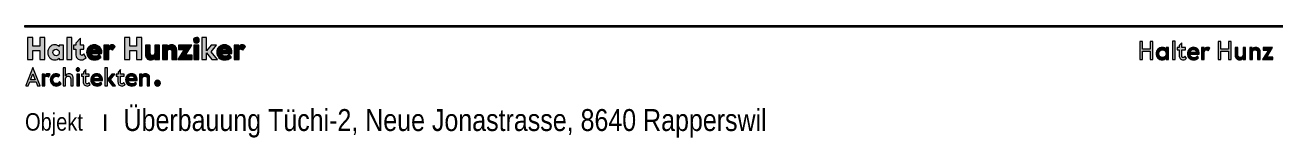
# Model space of a CAD drawing. Header units: metres. Extents: x -163 to 276, y -152 to 153.
# Drawn here: x 275.4097 to 275.5528, y -152.3417 to -152.3289 of the extents above; entities that cross this region are included whole.
import ezdxf

# ---------------------------------------------------------------- set-up
doc = ezdxf.new("R2010")
doc.units = ezdxf.units.M
doc.header["$MEASUREMENT"] = 0
doc.layers.add('P03_Plankopf_Schmal A4_A3_6_800 Plankopf', color=7, linetype='Continuous')
doc.styles.add('ERSTELLTER_STIL_2', font='ARIALN.TTF')

msp = doc.modelspace()

# ---------------------------------------------------------------- hatches: boundary and pattern name
at = {"layer": 'P03_Plankopf_Schmal A4_A3_6_800 Plankopf', "linetype": 'Continuous', "lineweight": 0, "true_color": 0x000000}
for points in [[(275.40965, -152.32912), (275.69465, -152.32912), (275.69465, -152.32892), (275.40965, -152.32892)], [(275.41055, -152.33282), (275.41055, -152.3318), (275.41134, -152.3318), (275.41134, -152.33282), (275.41194, -152.33282), (275.41194, -152.33032), (275.41134, -152.33032), (275.41134, -152.33129), (275.41055, -152.33129), (275.41055, -152.33032), (275.40995, -152.33032), (275.40995, -152.33282)], [(275.41501, -152.33029), (275.41443, -152.33029), (275.41443, -152.33282), (275.41501, -152.33282)], [(275.41667, -152.33261), (275.4164, -152.33218), (275.41632, -152.33226, -0.063882), (275.41626, -152.33231, -0.133336), (275.41618, -152.33234, -0.414214), (275.41601, -152.33218), (275.41601, -152.33164), (275.41641, -152.33164), (275.41641, -152.33118), (275.41601, -152.33118), (275.41601, -152.33037), (275.41547, -152.33096), (275.41547, -152.33118), (275.41523, -152.33118), (275.41523, -152.33164), (275.41546, -152.33164), (275.41546, -152.3322, 0.094448), (275.41551, -152.33247, 0.102103), (275.41565, -152.33268, 0.19936), (275.41611, -152.33286, 0.113318), (275.41641, -152.33279, 0.068639)], [(275.42166, -152.33282), (275.42166, -152.3318), (275.42245, -152.3318), (275.42245, -152.33282), (275.42305, -152.33282), (275.42305, -152.33032), (275.42245, -152.33032), (275.42245, -152.33129), (275.42166, -152.33129), (275.42166, -152.33032), (275.42106, -152.33032), (275.42106, -152.33282)], [(275.42929, -152.3303, 0.191791), (275.42905, -152.33039, 0.206053), (275.42896, -152.33062, 0.414214), (275.42929, -152.33094, 0.414214), (275.42963, -152.33062, 0.414214)], [(275.42992, -152.33282), (275.43047, -152.33282), (275.43047, -152.33207), (275.43107, -152.33282), (275.4317, -152.33282), (275.43098, -152.33195), (275.4316, -152.33118), (275.43098, -152.33118), (275.43047, -152.33181), (275.43047, -152.33029), (275.42992, -152.33029)], [(275.41961, -152.33169), (275.41969, -152.33176), (275.41999, -152.33132, 0.097591), (275.41984, -152.33119, 0.125489), (275.41965, -152.33114, 0.143736), (275.41941, -152.33121, 0.08434), (275.41925, -152.33136), (275.41925, -152.33118), (275.4187, -152.33118), (275.4187, -152.33282), (275.41926, -152.33282), (275.41926, -152.33182, -0.206521), (275.41932, -152.33166, -0.191326), (275.41945, -152.33161, -0.119314), (275.41954, -152.33164, -0.054987)], [(275.42401, -152.3321), (275.42401, -152.33118), (275.42345, -152.33118), (275.42345, -152.33225, 0.081529), (275.42349, -152.33249, 0.098099), (275.4236, -152.33268, 0.216871), (275.42402, -152.33286, 0.219394), (275.42453, -152.33264), (275.42453, -152.33282), (275.42508, -152.33282), (275.42508, -152.33118), (275.42452, -152.33118), (275.42452, -152.33209, -0.414214), (275.42426, -152.33236, -0.217348), (275.42407, -152.33229, -0.180606)], [(275.42649, -152.33189), (275.42649, -152.33282), (275.42704, -152.33282), (275.42704, -152.33176, 0.081529), (275.427, -152.33152, 0.098099), (275.42689, -152.33132, 0.216871), (275.42647, -152.33114, 0.219394), (275.42597, -152.33136), (275.42597, -152.33118), (275.42542, -152.33118), (275.42542, -152.33282), (275.42597, -152.33282), (275.42597, -152.3319, -0.414214), (275.42623, -152.33164, -0.207081), (275.42642, -152.33171, -0.19077)], [(275.42877, -152.33118), (275.42725, -152.33118), (275.42725, -152.33167), (275.42789, -152.33167), (275.42715, -152.33282), (275.4288, -152.33282), (275.4288, -152.33233), (275.42806, -152.33233)], [(275.42901, -152.33282), (275.42957, -152.33282), (275.42957, -152.33118), (275.42901, -152.33118)], [(275.43362, -152.33282), (275.43418, -152.33282), (275.43418, -152.33182, -0.206521), (275.43424, -152.33166, -0.191326), (275.43437, -152.33161, -0.119314), (275.43446, -152.33164, -0.054987), (275.43453, -152.33169), (275.43461, -152.33176), (275.43491, -152.33132, 0.097591), (275.43476, -152.33119, 0.125489), (275.43457, -152.33114, 0.143736), (275.43433, -152.33121, 0.08434), (275.43417, -152.33136), (275.43417, -152.33118), (275.43362, -152.33118)], [(275.53773, -152.33188), (275.53859, -152.33188), (275.53859, -152.33282), (275.53891, -152.33282), (275.53891, -152.33075), (275.53859, -152.33075), (275.53859, -152.33163), (275.53773, -152.33163), (275.53773, -152.33075), (275.53741, -152.33075), (275.53741, -152.33282), (275.53773, -152.33282)], [(275.54114, -152.33282), (275.54145, -152.33282), (275.54145, -152.33072), (275.54114, -152.33072)], [(275.54275, -152.33268), (275.54259, -152.33244), (275.54253, -152.33253, -0.254043), (275.54238, -152.3326, -0.414214), (275.54221, -152.33243), (275.54221, -152.3317), (275.54263, -152.3317), (275.54263, -152.33146), (275.54221, -152.33146), (275.54221, -152.33091), (275.54193, -152.33123), (275.54193, -152.33146), (275.54171, -152.33146), (275.54171, -152.3317), (275.54192, -152.3317), (275.54192, -152.33237, 0.176168), (275.54203, -152.33271, 0.221856), (275.5424, -152.33286, 0.226318)], [(275.5452, -152.33178), (275.54524, -152.33182), (275.54543, -152.33153, 0.187644), (275.54517, -152.33143, 0.155851), (275.54493, -152.33149, 0.152626), (275.54478, -152.3317), (275.54478, -152.33146), (275.5445, -152.33146), (275.5445, -152.33282), (275.54479, -152.33282), (275.54479, -152.33198, -0.131458), (275.54485, -152.3318, -0.249553), (275.54503, -152.3317, -0.22316)], [(275.54671, -152.33188), (275.54758, -152.33188), (275.54758, -152.33282), (275.54789, -152.33282), (275.54789, -152.33075), (275.54758, -152.33075), (275.54758, -152.33163), (275.54671, -152.33163), (275.54671, -152.33075), (275.5464, -152.33075), (275.5464, -152.33282), (275.54671, -152.33282)], [(275.54865, -152.33146), (275.54835, -152.33146), (275.54835, -152.33237, 0.414214), (275.54882, -152.33286, 0.270121), (275.54925, -152.33262), (275.54925, -152.33282), (275.54953, -152.33282), (275.54953, -152.33146), (275.54924, -152.33146), (275.54924, -152.33228, -0.414214), (275.54894, -152.33259, -0.108134), (275.5488, -152.33256, -0.124421), (275.54871, -152.33249, -0.16261), (275.54865, -152.33227)], [(275.55091, -152.33282), (275.5512, -152.33282), (275.5512, -152.33191, 0.414214), (275.55074, -152.33143, 0.270121), (275.5503, -152.33167), (275.5503, -152.33146), (275.55002, -152.33146), (275.55002, -152.33282), (275.55032, -152.33282), (275.55032, -152.332, -0.414214), (275.55061, -152.3317, -0.108134), (275.55076, -152.33173, -0.124421), (275.55085, -152.3318, -0.16261), (275.55091, -152.33202)], [(275.55155, -152.33146), (275.55155, -152.33173), (275.55215, -152.33173), (275.55146, -152.33282), (275.55265, -152.33282), (275.55265, -152.33255), (275.55196, -152.33255), (275.55263, -152.33146)], [(275.41231, -152.33478), (275.41234, -152.33482), (275.41253, -152.33454, 0.187371), (275.41228, -152.33444, 0.15583), (275.41204, -152.33451, 0.152593), (275.4119, -152.33471), (275.4119, -152.33448), (275.41162, -152.33448), (275.41162, -152.33581), (275.41191, -152.33581), (275.41191, -152.33498, -0.1312), (275.41196, -152.3348, -0.249633), (275.41214, -152.33471, -0.222526)], [(275.41275, -152.33464, 0.197241), (275.41255, -152.33514, 0.197575), (275.41275, -152.33564, 0.195028), (275.41323, -152.33584), (275.41324, -152.33584, 0.222783), (275.41378, -152.33559), (275.41361, -152.33534, -0.103777), (275.41346, -152.33551, -0.145585), (275.41324, -152.33557, -0.208746), (275.41295, -152.33545, -0.189116), (275.41284, -152.33514, -0.1886), (275.41295, -152.33484, -0.209266), (275.41324, -152.33472, -0.170433), (275.41349, -152.33481), (275.41365, -152.33458, 0.157721), (275.41324, -152.33444, 0.200585)], [(275.41489, -152.33581), (275.41518, -152.33581), (275.41518, -152.33492, 0.193385), (275.41505, -152.33458, 0.204452), (275.41472, -152.33444, 0.116916), (275.41449, -152.3345, 0.14713), (275.4143, -152.33467), (275.4143, -152.33375), (275.41402, -152.33375), (275.41402, -152.33581), (275.41431, -152.33581), (275.41431, -152.335, -0.414214), (275.4146, -152.33471, -0.108133), (275.41474, -152.33474, -0.124435), (275.41483, -152.33481, -0.162597), (275.41489, -152.33502)], [(275.41572, -152.33376, 0.414214), (275.41552, -152.33397, 0.414214), (275.41572, -152.33417, 0.414214), (275.41592, -152.33397, 0.414214)], [(275.41588, -152.33448), (275.41558, -152.33448), (275.41558, -152.33581), (275.41588, -152.33581)], [(275.41714, -152.33567), (275.41698, -152.33543), (275.41692, -152.33552, -0.25444), (275.41677, -152.33559, -0.414214), (275.41661, -152.33542), (275.41661, -152.33471), (275.41702, -152.33471), (275.41702, -152.33448), (275.41661, -152.33448), (275.41661, -152.33394), (275.41634, -152.33425), (275.41634, -152.33448), (275.41612, -152.33448), (275.41612, -152.33471), (275.41633, -152.33471), (275.41633, -152.33537, 0.176287), (275.41644, -152.33569, 0.116541), (275.41658, -152.3358, 0.102544), (275.41679, -152.33584, 0.226324)], [(275.41881, -152.33375), (275.41881, -152.33581), (275.41909, -152.33581), (275.41909, -152.33375)], [(275.42002, -152.33581), (275.41944, -152.3351), (275.41994, -152.33448), (275.4196, -152.33448), (275.4191, -152.33509), (275.41967, -152.33581)], [(275.42112, -152.33567), (275.42096, -152.33543), (275.4209, -152.33552, -0.25444), (275.42075, -152.33559, -0.414214), (275.42059, -152.33542), (275.42059, -152.33471), (275.421, -152.33471), (275.421, -152.33448), (275.42059, -152.33448), (275.42059, -152.33394), (275.42032, -152.33425), (275.42032, -152.33448), (275.4201, -152.33448), (275.4201, -152.33471), (275.42031, -152.33471), (275.42031, -152.33537, 0.176287), (275.42041, -152.33569, 0.116541), (275.42056, -152.3358, 0.102544), (275.42077, -152.33584, 0.226324)], [(275.42366, -152.33581), (275.42394, -152.33581), (275.42394, -152.33492, 0.193385), (275.42381, -152.33458, 0.204452), (275.42349, -152.33444, 0.125195), (275.42324, -152.3345, 0.139918), (275.42307, -152.33468), (275.42307, -152.33448), (275.42279, -152.33448), (275.42279, -152.33581), (275.42308, -152.33581), (275.42308, -152.335, -0.414214), (275.42337, -152.33471, -0.10821), (275.42351, -152.33474, -0.124432), (275.4236, -152.33481, -0.162522), (275.42366, -152.33502)], [(275.42484, -152.33518, 0.19252), (275.42459, -152.33528, 0.20532), (275.42449, -152.33551, 0.206152), (275.42459, -152.33574, 0.191692), (275.42484, -152.33584, 0.414214), (275.42518, -152.33551, 0.414214)]]:
    msp.add_hatch(color=18, dxfattribs=at).paths.add_polyline_path(points)
h = msp.add_hatch(color=18, dxfattribs=at)
h.paths.add_polyline_path([(275.41234, -152.33162, 0.100834), (275.41227, -152.332, 0.100582), (275.41234, -152.33238, 0.105223), (275.41253, -152.33265, 0.189849), (275.41308, -152.33286, 0.11083), (275.41337, -152.3328, 0.10682), (275.41356, -152.33266), (275.41356, -152.33282), (275.41408, -152.33282), (275.41408, -152.33118), (275.41356, -152.33118), (275.41356, -152.33134, 0.111361), (275.41337, -152.3312, 0.109246), (275.41308, -152.33114, 0.189128), (275.41253, -152.33135, 0.105675)])
h.paths.add_polyline_path([(275.41321, -152.33238, -0.414214), (275.41284, -152.332, -0.414214), (275.41321, -152.33163, -0.414214), (275.41358, -152.332, -0.414214)], flags=0)
h = msp.add_hatch(color=18, dxfattribs=at)
h.paths.add_polyline_path([(275.41671, -152.332, 0.201924), (275.41696, -152.33262, 0.195904), (275.41759, -152.33286, 0.086215), (275.41802, -152.3328, 0.095347), (275.41839, -152.33257), (275.41815, -152.33222, -0.079289), (275.41795, -152.33238, -0.12095), (275.41769, -152.33244, -0.138762), (275.41739, -152.33236, -0.22011), (275.41724, -152.33213), (275.41843, -152.33213, 0.063882), (275.41846, -152.33197, 0.200616), (275.41822, -152.33138, 0.100715), (275.41794, -152.33121, 0.094615), (275.41759, -152.33114, 0.09135), (275.41724, -152.3312, 0.100393), (275.41696, -152.33138, 0.10411), (275.41678, -152.33165, 0.098121)])
h.paths.add_polyline_path([(275.41724, -152.3318, -0.17408), (275.41735, -152.33162, -0.173893), (275.41758, -152.33154, -0.175799), (275.41781, -152.33162, -0.189821), (275.41792, -152.3318)], flags=0)
h = msp.add_hatch(color=18, dxfattribs=at)
h.paths.add_polyline_path([(275.43163, -152.332, 0.20188), (275.43188, -152.33262, 0.195948), (275.43251, -152.33286, 0.086215), (275.43293, -152.3328, 0.095347), (275.43331, -152.33257), (275.43306, -152.33222, -0.079089), (275.43286, -152.33238, -0.12095), (275.43261, -152.33244, -0.138762), (275.43231, -152.33236, -0.220373), (275.43216, -152.33213), (275.43335, -152.33213, 0.063882), (275.43337, -152.33197, 0.200639), (275.43314, -152.33138, 0.100718), (275.43286, -152.33121, 0.094591), (275.43251, -152.33114, 0.091366), (275.43216, -152.3312, 0.10042), (275.43188, -152.33138, 0.104108), (275.43169, -152.33165, 0.09808)])
h.paths.add_polyline_path([(275.43216, -152.3318, -0.174483), (275.43227, -152.33162, -0.173893), (275.4325, -152.33154, -0.175799), (275.43273, -152.33162, -0.189821), (275.43283, -152.3318)], flags=0)
h = msp.add_hatch(color=18, dxfattribs=at)
h.paths.add_polyline_path([(275.53929, -152.33214, 0.192645), (275.53948, -152.33266, 0.205195), (275.53998, -152.33286, 0.227954), (275.54042, -152.33266), (275.54042, -152.33282), (275.54069, -152.33282), (275.54069, -152.33146), (275.54043, -152.33146), (275.54043, -152.33166, 0.241826), (275.53998, -152.33143, 0.204833), (275.53948, -152.33163, 0.193005)])
h.paths.add_polyline_path([(275.53971, -152.33246, -0.186458), (275.53959, -152.33214, -0.187031), (275.53971, -152.33182, -0.210848), (275.54, -152.3317, -0.414214), (275.54042, -152.33214, -0.188815), (275.54031, -152.33246, -0.209049), (275.54, -152.33259, -0.211426)], flags=0)
h = msp.add_hatch(color=18, dxfattribs=at)
h.paths.add_polyline_path([(275.54286, -152.33214, 0.197963), (275.54306, -152.33265, 0.199862), (275.54358, -152.33285, 0.211466), (275.54415, -152.33262), (275.54402, -152.33241, -0.249934), (275.54358, -152.33262, -0.386669), (275.54315, -152.33221), (275.54422, -152.33221, 0.029015), (275.54422, -152.33214, 0.181611), (275.54405, -152.33163, 0.216329), (275.54355, -152.33142, 0.207073), (275.54306, -152.33163, 0.190777)])
h.paths.add_polyline_path([(275.54317, -152.33201, -0.149671), (275.5433, -152.33176, -0.195533), (275.54355, -152.33166, -0.379013), (275.54393, -152.33201)], flags=0)
h = msp.add_hatch(color=18, dxfattribs=at)
h.paths.add_polyline_path([(275.40973, -152.33577), (275.40973, -152.33581), (275.41002, -152.33581), (275.4102, -152.33536), (275.41092, -152.33536), (275.4111, -152.33581), (275.4114, -152.33581), (275.41056, -152.33373)])
h.paths.add_polyline_path([(275.41029, -152.33513), (275.41056, -152.33444), (275.41083, -152.33513)], flags=0)
h = msp.add_hatch(color=18, dxfattribs=at)
h.paths.add_polyline_path([(275.4172, -152.33514, 0.197948), (275.4174, -152.33564, 0.199877), (275.41791, -152.33584, 0.102366), (275.41823, -152.33577, 0.106485), (275.41846, -152.3356), (275.41833, -152.3354, -0.12595), (275.41817, -152.33555, -0.119759), (275.41791, -152.3356, -0.196043), (275.41762, -152.33549, -0.176979), (275.41749, -152.33521), (275.41852, -152.33521, 0.030718), (275.41853, -152.33514, 0.080942), (275.41848, -152.33487, 0.099182), (275.41836, -152.33464, 0.111428), (275.41815, -152.33449, 0.102461), (275.41787, -152.33444, 0.207156), (275.41739, -152.33464, 0.190695)])
h.paths.add_polyline_path([(275.41824, -152.33501), (275.4175, -152.33501, -0.149403), (275.41763, -152.33477, -0.195532), (275.41787, -152.33467, -0.195531), (275.41813, -152.33477, -0.170636)], flags=0)
h = msp.add_hatch(color=18, dxfattribs=at)
h.paths.add_polyline_path([(275.42118, -152.33514, 0.197892), (275.42138, -152.33564, 0.199934), (275.42188, -152.33584, 0.102366), (275.4222, -152.33577, 0.106485), (275.42244, -152.3356), (275.42231, -152.3354, -0.12595), (275.42215, -152.33555, -0.119759), (275.42188, -152.3356, -0.196089), (275.4216, -152.33549, -0.176933), (275.42146, -152.33521), (275.4225, -152.33521, 0.030718), (275.4225, -152.33514, 0.080942), (275.42246, -152.33487, 0.099182), (275.42234, -152.33464, 0.111428), (275.42213, -152.33449, 0.102461), (275.42185, -152.33444, 0.207214), (275.42137, -152.33464, 0.190637)])
h.paths.add_polyline_path([(275.42222, -152.33501), (275.42148, -152.33501, -0.149403), (275.4216, -152.33477, -0.195532), (275.42185, -152.33467, -0.195586), (275.4221, -152.33477, -0.170296)], flags=0)

# ---------------------------------------------------------------- linework, layer by layer
at = {"layer": 'P03_Plankopf_Schmal A4_A3_6_800 Plankopf', "color": 7, "linetype": 'Continuous', "lineweight": 13, "ltscale": 1000, "flags": 128}
for points in [[(275.40965, -152.32912), (275.40965, -152.32892), (275.69465, -152.32892), (275.69465, -152.32912)], [(275.41055, -152.33282), (275.41055, -152.3318), (275.41134, -152.3318), (275.41134, -152.33282), (275.41194, -152.33282), (275.41194, -152.33032), (275.41134, -152.33032), (275.41134, -152.33129), (275.41055, -152.33129), (275.41055, -152.33032), (275.40995, -152.33032), (275.40995, -152.33282)], [(275.41501, -152.33029), (275.41443, -152.33029), (275.41443, -152.33282), (275.41501, -152.33282)], [(275.42166, -152.33282), (275.42166, -152.3318), (275.42245, -152.3318), (275.42245, -152.33282), (275.42305, -152.33282), (275.42305, -152.33032), (275.42245, -152.33032), (275.42245, -152.33129), (275.42166, -152.33129), (275.42166, -152.33032), (275.42106, -152.33032), (275.42106, -152.33282)], [(275.42992, -152.33282), (275.43047, -152.33282), (275.43047, -152.33207), (275.43107, -152.33282), (275.4317, -152.33282), (275.43098, -152.33195), (275.4316, -152.33118), (275.43098, -152.33118), (275.43047, -152.33181), (275.43047, -152.33029), (275.42992, -152.33029)], [(275.42877, -152.33118), (275.42725, -152.33118), (275.42725, -152.33167), (275.42789, -152.33167), (275.42715, -152.33282), (275.4288, -152.33282), (275.4288, -152.33233), (275.42806, -152.33233)], [(275.42901, -152.33282), (275.42957, -152.33282), (275.42957, -152.33118), (275.42901, -152.33118)], [(275.53773, -152.33188), (275.53859, -152.33188), (275.53859, -152.33282), (275.53891, -152.33282), (275.53891, -152.33075), (275.53859, -152.33075), (275.53859, -152.33163), (275.53773, -152.33163), (275.53773, -152.33075), (275.53741, -152.33075), (275.53741, -152.33282), (275.53773, -152.33282)], [(275.54114, -152.33282), (275.54145, -152.33282), (275.54145, -152.33072), (275.54114, -152.33072)], [(275.54671, -152.33188), (275.54758, -152.33188), (275.54758, -152.33282), (275.54789, -152.33282), (275.54789, -152.33075), (275.54758, -152.33075), (275.54758, -152.33163), (275.54671, -152.33163), (275.54671, -152.33075), (275.5464, -152.33075), (275.5464, -152.33282), (275.54671, -152.33282)], [(275.55155, -152.33146), (275.55155, -152.33173), (275.55215, -152.33173), (275.55146, -152.33282), (275.55265, -152.33282), (275.55265, -152.33255), (275.55196, -152.33255), (275.55263, -152.33146)], [(275.40973, -152.33577), (275.40973, -152.33581), (275.41002, -152.33581), (275.4102, -152.33536), (275.41092, -152.33536), (275.4111, -152.33581), (275.4114, -152.33581), (275.41056, -152.33373)], [(275.41029, -152.33513), (275.41056, -152.33444), (275.41083, -152.33513)], [(275.41588, -152.33448), (275.41558, -152.33448), (275.41558, -152.33581), (275.41588, -152.33581)], [(275.41881, -152.33375), (275.41881, -152.33581), (275.41909, -152.33581), (275.41909, -152.33375)], [(275.42002, -152.33581), (275.41944, -152.3351), (275.41994, -152.33448), (275.4196, -152.33448), (275.4191, -152.33509), (275.41967, -152.33581)]]:
    msp.add_lwpolyline(points, close=True, dxfattribs=at)
for points in [[(275.41667, -152.33261), (275.4164, -152.33218), (275.41632, -152.33226, -0.063882), (275.41626, -152.33231, -0.133336), (275.41618, -152.33234, -0.414214), (275.41601, -152.33218), (275.41601, -152.33164), (275.41641, -152.33164), (275.41641, -152.33118), (275.41601, -152.33118), (275.41601, -152.33037), (275.41547, -152.33096), (275.41547, -152.33118), (275.41523, -152.33118), (275.41523, -152.33164), (275.41546, -152.33164), (275.41546, -152.3322, 0.094448), (275.41551, -152.33247, 0.102103), (275.41565, -152.33268, 0.19936), (275.41611, -152.33286, 0.113318), (275.41641, -152.33279, 0.068639)], [(275.42929, -152.3303, 0.191791), (275.42905, -152.33039, 0.206053), (275.42896, -152.33062, 0.414214), (275.42929, -152.33094, 0.414214), (275.42963, -152.33062, 0.414214)], [(275.41234, -152.33162, 0.100834), (275.41227, -152.332, 0.100582), (275.41234, -152.33238, 0.105223), (275.41253, -152.33265, 0.189849), (275.41308, -152.33286, 0.11083), (275.41337, -152.3328, 0.10682), (275.41356, -152.33266), (275.41356, -152.33282), (275.41408, -152.33282), (275.41408, -152.33118), (275.41356, -152.33118), (275.41356, -152.33134, 0.111361), (275.41337, -152.3312, 0.109246), (275.41308, -152.33114, 0.189128), (275.41253, -152.33135, 0.105675)], [(275.41321, -152.33238, -0.414214), (275.41284, -152.332, -0.414214), (275.41321, -152.33163, -0.414214), (275.41358, -152.332, -0.414214)], [(275.41671, -152.332, 0.201924), (275.41696, -152.33262, 0.195904), (275.41759, -152.33286, 0.086215), (275.41802, -152.3328, 0.095347), (275.41839, -152.33257), (275.41815, -152.33222, -0.079289), (275.41795, -152.33238, -0.12095), (275.41769, -152.33244, -0.138762), (275.41739, -152.33236, -0.22011), (275.41724, -152.33213), (275.41843, -152.33213, 0.063882), (275.41846, -152.33197, 0.200616), (275.41822, -152.33138, 0.100715), (275.41794, -152.33121, 0.094615), (275.41759, -152.33114, 0.09135), (275.41724, -152.3312, 0.100393), (275.41696, -152.33138, 0.10411), (275.41678, -152.33165, 0.098121)], [(275.41724, -152.3318, -0.17408), (275.41735, -152.33162, -0.173893), (275.41758, -152.33154, -0.175799), (275.41781, -152.33162, -0.189821), (275.41792, -152.3318)], [(275.41961, -152.33169), (275.41969, -152.33176), (275.41999, -152.33132, 0.097591), (275.41984, -152.33119, 0.125489), (275.41965, -152.33114, 0.143736), (275.41941, -152.33121, 0.08434), (275.41925, -152.33136), (275.41925, -152.33118), (275.4187, -152.33118), (275.4187, -152.33282), (275.41926, -152.33282), (275.41926, -152.33182, -0.206521), (275.41932, -152.33166, -0.191326), (275.41945, -152.33161, -0.119314), (275.41954, -152.33164, -0.054987)], [(275.42401, -152.3321), (275.42401, -152.33118), (275.42345, -152.33118), (275.42345, -152.33225, 0.081529), (275.42349, -152.33249, 0.098099), (275.4236, -152.33268, 0.216871), (275.42402, -152.33286, 0.219394), (275.42453, -152.33264), (275.42453, -152.33282), (275.42508, -152.33282), (275.42508, -152.33118), (275.42452, -152.33118), (275.42452, -152.33209, -0.414214), (275.42426, -152.33236, -0.217348), (275.42407, -152.33229, -0.180606)], [(275.42649, -152.33189), (275.42649, -152.33282), (275.42704, -152.33282), (275.42704, -152.33176, 0.081529), (275.427, -152.33152, 0.098099), (275.42689, -152.33132, 0.216871), (275.42647, -152.33114, 0.219394), (275.42597, -152.33136), (275.42597, -152.33118), (275.42542, -152.33118), (275.42542, -152.33282), (275.42597, -152.33282), (275.42597, -152.3319, -0.414214), (275.42623, -152.33164, -0.207081), (275.42642, -152.33171, -0.19077)], [(275.43163, -152.332, 0.20188), (275.43188, -152.33262, 0.195948), (275.43251, -152.33286, 0.086215), (275.43293, -152.3328, 0.095347), (275.43331, -152.33257), (275.43306, -152.33222, -0.079089), (275.43286, -152.33238, -0.12095), (275.43261, -152.33244, -0.138762), (275.43231, -152.33236, -0.220373), (275.43216, -152.33213), (275.43335, -152.33213, 0.063882), (275.43337, -152.33197, 0.200639), (275.43314, -152.33138, 0.100718), (275.43286, -152.33121, 0.094591), (275.43251, -152.33114, 0.091366), (275.43216, -152.3312, 0.10042), (275.43188, -152.33138, 0.104108), (275.43169, -152.33165, 0.09808)], [(275.43216, -152.3318, -0.174483), (275.43227, -152.33162, -0.173893), (275.4325, -152.33154, -0.175799), (275.43273, -152.33162, -0.189821), (275.43283, -152.3318)], [(275.43362, -152.33282), (275.43418, -152.33282), (275.43418, -152.33182, -0.206521), (275.43424, -152.33166, -0.191326), (275.43437, -152.33161, -0.119314), (275.43446, -152.33164, -0.054987), (275.43453, -152.33169), (275.43461, -152.33176), (275.43491, -152.33132, 0.097591), (275.43476, -152.33119, 0.125489), (275.43457, -152.33114, 0.143736), (275.43433, -152.33121, 0.08434), (275.43417, -152.33136), (275.43417, -152.33118), (275.43362, -152.33118)], [(275.53929, -152.33214, 0.192645), (275.53948, -152.33266, 0.205195), (275.53998, -152.33286, 0.227954), (275.54042, -152.33266), (275.54042, -152.33282), (275.54069, -152.33282), (275.54069, -152.33146), (275.54043, -152.33146), (275.54043, -152.33166, 0.241826), (275.53998, -152.33143, 0.204833), (275.53948, -152.33163, 0.193005)], [(275.53971, -152.33246, -0.186458), (275.53959, -152.33214, -0.187031), (275.53971, -152.33182, -0.210848), (275.54, -152.3317, -0.414214), (275.54042, -152.33214, -0.188815), (275.54031, -152.33246, -0.209049), (275.54, -152.33259, -0.211426)], [(275.54275, -152.33268), (275.54259, -152.33244), (275.54253, -152.33253, -0.254043), (275.54238, -152.3326, -0.414214), (275.54221, -152.33243), (275.54221, -152.3317), (275.54263, -152.3317), (275.54263, -152.33146), (275.54221, -152.33146), (275.54221, -152.33091), (275.54193, -152.33123), (275.54193, -152.33146), (275.54171, -152.33146), (275.54171, -152.3317), (275.54192, -152.3317), (275.54192, -152.33237, 0.176168), (275.54203, -152.33271, 0.221856), (275.5424, -152.33286, 0.226318)], [(275.54286, -152.33214, 0.197963), (275.54306, -152.33265, 0.199862), (275.54358, -152.33285, 0.211466), (275.54415, -152.33262), (275.54402, -152.33241, -0.249934), (275.54358, -152.33262, -0.386669), (275.54315, -152.33221), (275.54422, -152.33221, 0.029015), (275.54422, -152.33214, 0.181611), (275.54405, -152.33163, 0.216329), (275.54355, -152.33142, 0.207073), (275.54306, -152.33163, 0.190777)], [(275.54317, -152.33201, -0.149671), (275.5433, -152.33176, -0.195533), (275.54355, -152.33166, -0.379013), (275.54393, -152.33201)], [(275.5452, -152.33178), (275.54524, -152.33182), (275.54543, -152.33153, 0.187644), (275.54517, -152.33143, 0.155851), (275.54493, -152.33149, 0.152626), (275.54478, -152.3317), (275.54478, -152.33146), (275.5445, -152.33146), (275.5445, -152.33282), (275.54479, -152.33282), (275.54479, -152.33198, -0.131458), (275.54485, -152.3318, -0.249553), (275.54503, -152.3317, -0.22316)], [(275.54865, -152.33146), (275.54835, -152.33146), (275.54835, -152.33237, 0.414214), (275.54882, -152.33286, 0.270121), (275.54925, -152.33262), (275.54925, -152.33282), (275.54953, -152.33282), (275.54953, -152.33146), (275.54924, -152.33146), (275.54924, -152.33228, -0.414214), (275.54894, -152.33259, -0.108134), (275.5488, -152.33256, -0.124421), (275.54871, -152.33249, -0.16261), (275.54865, -152.33227)], [(275.55091, -152.33282), (275.5512, -152.33282), (275.5512, -152.33191, 0.414214), (275.55074, -152.33143, 0.270121), (275.5503, -152.33167), (275.5503, -152.33146), (275.55002, -152.33146), (275.55002, -152.33282), (275.55032, -152.33282), (275.55032, -152.332, -0.414214), (275.55061, -152.3317, -0.108134), (275.55076, -152.33173, -0.124421), (275.55085, -152.3318, -0.16261), (275.55091, -152.33202)], [(275.41231, -152.33478), (275.41234, -152.33482), (275.41253, -152.33454, 0.187371), (275.41228, -152.33444, 0.15583), (275.41204, -152.33451, 0.152593), (275.4119, -152.33471), (275.4119, -152.33448), (275.41162, -152.33448), (275.41162, -152.33581), (275.41191, -152.33581), (275.41191, -152.33498, -0.1312), (275.41196, -152.3348, -0.249633), (275.41214, -152.33471, -0.222526)], [(275.41275, -152.33464, 0.197241), (275.41255, -152.33514, 0.197575), (275.41275, -152.33564, 0.195028), (275.41323, -152.33584), (275.41324, -152.33584, 0.222783), (275.41378, -152.33559), (275.41361, -152.33534, -0.103777), (275.41346, -152.33551, -0.145585), (275.41324, -152.33557, -0.208746), (275.41295, -152.33545, -0.189116), (275.41284, -152.33514, -0.1886), (275.41295, -152.33484, -0.209266), (275.41324, -152.33472, -0.170433), (275.41349, -152.33481), (275.41365, -152.33458, 0.157721), (275.41324, -152.33444, 0.200585)], [(275.41489, -152.33581), (275.41518, -152.33581), (275.41518, -152.33492, 0.193385), (275.41505, -152.33458, 0.204452), (275.41472, -152.33444, 0.116916), (275.41449, -152.3345, 0.14713), (275.4143, -152.33467), (275.4143, -152.33375), (275.41402, -152.33375), (275.41402, -152.33581), (275.41431, -152.33581), (275.41431, -152.335, -0.414214), (275.4146, -152.33471, -0.108133), (275.41474, -152.33474, -0.124435), (275.41483, -152.33481, -0.162597), (275.41489, -152.33502)], [(275.41572, -152.33376, 0.414214), (275.41552, -152.33397, 0.414214), (275.41572, -152.33417, 0.414214), (275.41592, -152.33397, 0.414214)], [(275.41714, -152.33567), (275.41698, -152.33543), (275.41692, -152.33552, -0.25444), (275.41677, -152.33559, -0.414214), (275.41661, -152.33542), (275.41661, -152.33471), (275.41702, -152.33471), (275.41702, -152.33448), (275.41661, -152.33448), (275.41661, -152.33394), (275.41634, -152.33425), (275.41634, -152.33448), (275.41612, -152.33448), (275.41612, -152.33471), (275.41633, -152.33471), (275.41633, -152.33537, 0.176287), (275.41644, -152.33569, 0.116541), (275.41658, -152.3358, 0.102544), (275.41679, -152.33584, 0.226324)], [(275.4172, -152.33514, 0.197948), (275.4174, -152.33564, 0.199877), (275.41791, -152.33584, 0.102366), (275.41823, -152.33577, 0.106485), (275.41846, -152.3356), (275.41833, -152.3354, -0.12595), (275.41817, -152.33555, -0.119759), (275.41791, -152.3356, -0.196043), (275.41762, -152.33549, -0.176979), (275.41749, -152.33521), (275.41852, -152.33521, 0.030718), (275.41853, -152.33514, 0.080942), (275.41848, -152.33487, 0.099182), (275.41836, -152.33464, 0.111428), (275.41815, -152.33449, 0.102461), (275.41787, -152.33444, 0.207156), (275.41739, -152.33464, 0.190695)], [(275.41824, -152.33501), (275.4175, -152.33501, -0.149403), (275.41763, -152.33477, -0.195532), (275.41787, -152.33467, -0.195531), (275.41813, -152.33477, -0.170636)], [(275.42112, -152.33567), (275.42096, -152.33543), (275.4209, -152.33552, -0.25444), (275.42075, -152.33559, -0.414214), (275.42059, -152.33542), (275.42059, -152.33471), (275.421, -152.33471), (275.421, -152.33448), (275.42059, -152.33448), (275.42059, -152.33394), (275.42032, -152.33425), (275.42032, -152.33448), (275.4201, -152.33448), (275.4201, -152.33471), (275.42031, -152.33471), (275.42031, -152.33537, 0.176287), (275.42041, -152.33569, 0.116541), (275.42056, -152.3358, 0.102544), (275.42077, -152.33584, 0.226324)], [(275.42118, -152.33514, 0.197892), (275.42138, -152.33564, 0.199934), (275.42188, -152.33584, 0.102366), (275.4222, -152.33577, 0.106485), (275.42244, -152.3356), (275.42231, -152.3354, -0.12595), (275.42215, -152.33555, -0.119759), (275.42188, -152.3356, -0.196089), (275.4216, -152.33549, -0.176933), (275.42146, -152.33521), (275.4225, -152.33521, 0.030718), (275.4225, -152.33514, 0.080942), (275.42246, -152.33487, 0.099182), (275.42234, -152.33464, 0.111428), (275.42213, -152.33449, 0.102461), (275.42185, -152.33444, 0.207214), (275.42137, -152.33464, 0.190637)], [(275.42222, -152.33501), (275.42148, -152.33501, -0.149403), (275.4216, -152.33477, -0.195532), (275.42185, -152.33467, -0.195586), (275.4221, -152.33477, -0.170296)], [(275.42366, -152.33581), (275.42394, -152.33581), (275.42394, -152.33492, 0.193385), (275.42381, -152.33458, 0.204452), (275.42349, -152.33444, 0.125195), (275.42324, -152.3345, 0.139918), (275.42307, -152.33468), (275.42307, -152.33448), (275.42279, -152.33448), (275.42279, -152.33581), (275.42308, -152.33581), (275.42308, -152.335, -0.414214), (275.42337, -152.33471, -0.10821), (275.42351, -152.33474, -0.124432), (275.4236, -152.33481, -0.162522), (275.42366, -152.33502)], [(275.42484, -152.33518, 0.19252), (275.42459, -152.33528, 0.20532), (275.42449, -152.33551, 0.206152), (275.42459, -152.33574, 0.191692), (275.42484, -152.33584, 0.414214), (275.42518, -152.33551, 0.414214)]]:
    msp.add_lwpolyline(points, format="xyb", close=True, dxfattribs=at)

# ---------------------------------------------------------------- texts
at = {"layer": 'P03_Plankopf_Schmal A4_A3_6_800 Plankopf', "color": 7, "linetype": 'Continuous', "lineweight": 13, "attachment_point": 7, "style": 'ERSTELLTER_STIL_2'}
for s, insert, char_height in [('\\A1;{\\pql;\\pt0.0106247;\\fArial Narrow|b0|i0|c0|p0;\\W1.000000;Objekt}', (275.40966, -152.34154), 0.002), ('\\A1;{\\pql;\\pt0.0106256;\\fArial Narrow|b0|i0|c0|p0;\\W1.000000;ı}', (275.41845, -152.34099), 0.0025), ('\\A1;{\\pql;\\fArial Narrow|b0|i0|c0|p0;\\W1.000000;Überbauung Tüchi-2, Neue Jonastrasse, 8640 Rapperswil}', (275.42095, -152.34173), 0.0025)]:
    msp.add_mtext(s, dxfattribs=dict(at, insert=insert, char_height=char_height))

doc.saveas('drawing.dxf')
